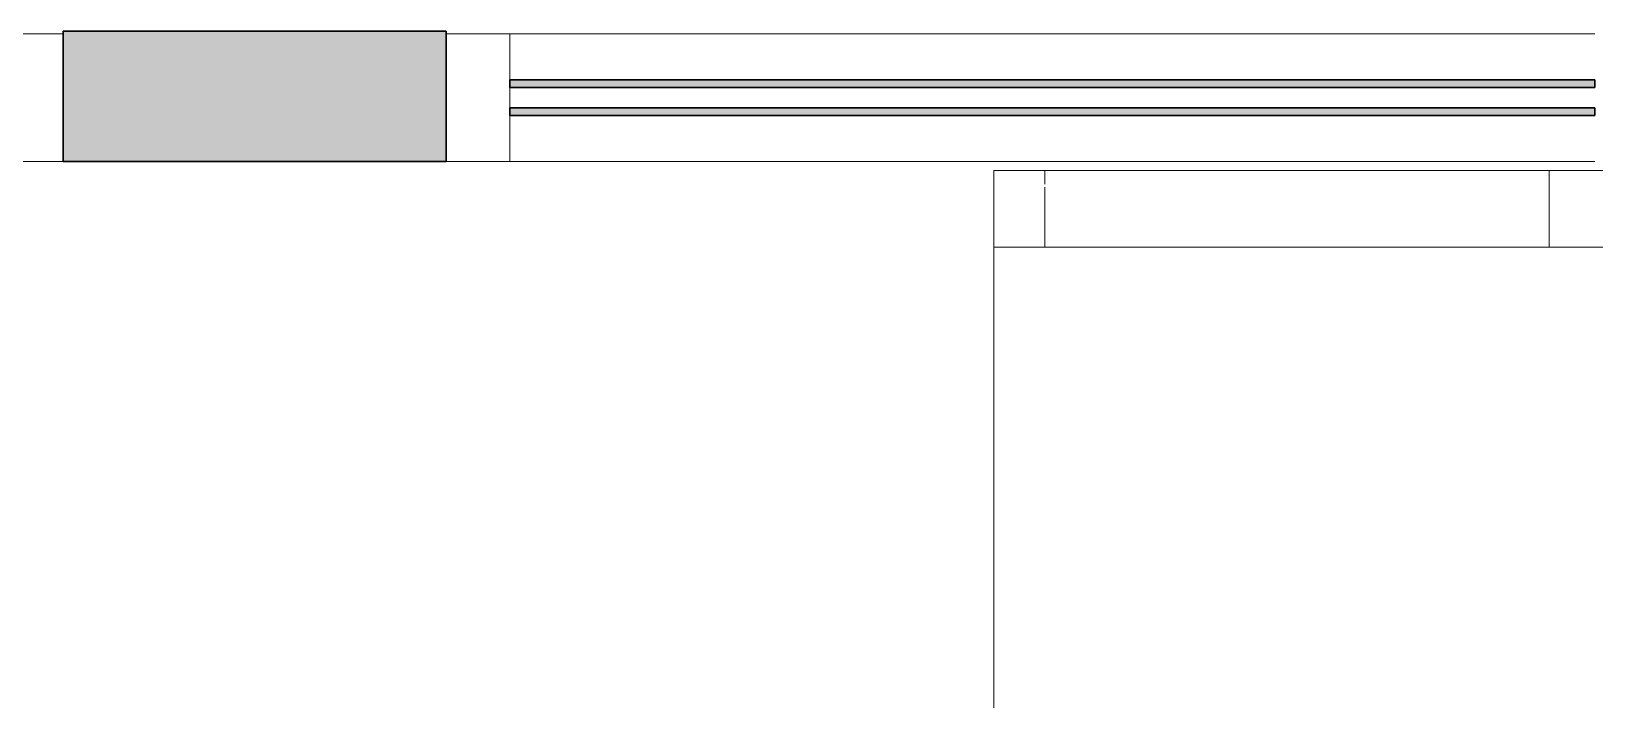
# Model space of a CAD drawing. Header units: millimetres. Extents: x 155927 to 295199, y -4084 to 97293.
# Drawn here: x 193626 to 194851, y 13086 to 13610 of the extents above; entities that cross this region are included whole.
import ezdxf

# ---------------------------------------------------------------- set-up
doc = ezdxf.new("R2010")
doc.units = ezdxf.units.MM
doc.header["$MEASUREMENT"] = 0
for name, color, linetype, lineweight in [('A-GLAZ-CURT', 7, 'CONTINUOUS', 9), ('A-GLAZ-CWMG', 7, 'CONTINUOUS', 9), ('A-WALL-PATT', 7, 'CONTINUOUS', 9), ('I-FURN', 8, 'CONTINUOUS', 9), ('I-WALL', 7, 'CONTINUOUS', 9)]:
    doc.layers.add(name, color=color, linetype=linetype, lineweight=lineweight)

msp = doc.modelspace()

# ---------------------------------------------------------------- hatches: boundary and pattern name
at = {"layer": 'A-GLAZ-CURT'}
h = msp.add_hatch(color=256, dxfattribs=at)
h.paths.add_polyline_path([(194850.8, 13543.6), (194850.8, 13549.6), (194000.8, 13549.6), (194000.8, 13543.6)], flags=0)
h.paths.add_polyline_path([(194000.8, 13565.6), (194850.8, 13565.6), (194850.8, 13571.6), (194000.8, 13571.6)], flags=0)
at = {"layer": 'A-WALL-PATT'}
h = msp.add_hatch(color=256, dxfattribs=at)
h.paths.add_polyline_path([(197957.8, 13507.6), (197957.8, 13609.6), (197550.8, 13609.6), (197550.8, 13507.6)], flags=0)
h.paths.add_polyline_path([(193950.8, 13507.6), (193950.8, 13609.6), (193650.8, 13609.6), (193650.8, 13507.6), (193757.3, 13507.6)], flags=0)
h.paths.add_polyline_path([(189554.9, 13507.6), (190050.8, 13507.6), (190050.8, 13609.6), (189400.8, 13609.6), (189400.8, 13507.6)], flags=0)

# ---------------------------------------------------------------- linework, layer by layer
at = {"layer": 'A-GLAZ-CURT', "lineweight": 30}
for p, q in [((194850.8, 13571.6), (194000.8, 13571.6)), ((194000.8, 13571.6), (194000.8, 13565.6)), ((194000.8, 13565.6), (194850.8, 13565.6)), ((194850.8, 13565.6), (194850.8, 13571.6)), ((194850.8, 13549.6), (194000.8, 13549.6)), ((194000.8, 13549.6), (194000.8, 13543.6)), ((194850.8, 13543.6), (194850.8, 13549.6)), ((194000.8, 13543.6), (194850.8, 13543.6))]:
    msp.add_line(p, q, dxfattribs=at)
at = {"layer": 'A-GLAZ-CWMG', "lineweight": 20, "extrusion": (0, 0, -1)}
for p, q in [((193650.8, 13607.6), (193600.8, 13607.6)), ((193650.8, 13507.6), (193650.8, 13607.6)), ((193600.8, 13507.6), (193650.8, 13507.6))]:
    msp.add_line(p, q, dxfattribs=at)
at = {"layer": 'A-GLAZ-CWMG', "lineweight": 20}
for p, q in [((194000.8, 13607.6), (193950.8, 13607.6)), ((193950.8, 13607.6), (193950.8, 13507.6)), ((194000.8, 13507.6), (194000.8, 13607.6)), ((193950.8, 13507.6), (194000.8, 13507.6))]:
    msp.add_line(p, q, dxfattribs=at)
at = {"layer": 'A-GLAZ-CWMG'}
for p, q in [((194850.8, 13607.6), (194000.8, 13607.6)), ((194850.8, 13507.6), (194000.8, 13507.6))]:
    msp.add_line(p, q, dxfattribs=at)
at = {"layer": 'I-FURN'}
for p, q in [((195180.1, 13500.4), (194380.1, 13500.4)), ((194380.1, 13500.4), (194380.1, 12100.4)), ((194380.1, 12100.4), (194380.1, 13500.4)), ((194380.1, 13500.4), (195180.1, 13500.4)), ((194380.1, 13500.4), (194815.1, 13500.4)), ((194420.1, 13500.4), (194380.1, 13500.4)), ((194380.1, 13500.4), (194380.1, 13440.4)), ((194380.1, 13440.4), (194380.1, 13500.4)), ((195940.1, 13500.4), (194420.1, 13500.4)), ((194420.1, 13489.8), (194420.1, 13500.4)), ((194420.1, 13489.8), (194420.1, 13500.4)), ((194815.1, 13500.4), (194945.1, 13500.4)), ((194815.1, 13440.4), (194815.1, 13500.4)), ((194815.1, 13440.4), (194815.1, 13500.4)), ((194420.1, 13440.4), (194420.1, 13487.5)), ((194420.1, 13440.4), (194420.1, 13487.5)), ((194380.1, 13440.4), (194419.6, 13440.4)), ((194815.1, 13440.4), (194380.1, 13440.4)), ((194420.1, 13440.4), (195940.1, 13440.4)), ((194945.1, 13440.4), (194815.1, 13440.4))]:
    msp.add_line(p, q, dxfattribs=at)
at = {"layer": 'I-WALL', "lineweight": 30}
for p, q in [((193950.8, 13609.6), (193650.8, 13609.6)), ((193650.8, 13609.6), (193650.8, 13507.6)), ((193950.8, 13507.6), (193950.8, 13609.6)), ((193650.8, 13507.6), (193950.8, 13507.6))]:
    msp.add_line(p, q, dxfattribs=at)

doc.saveas('drawing.dxf')
